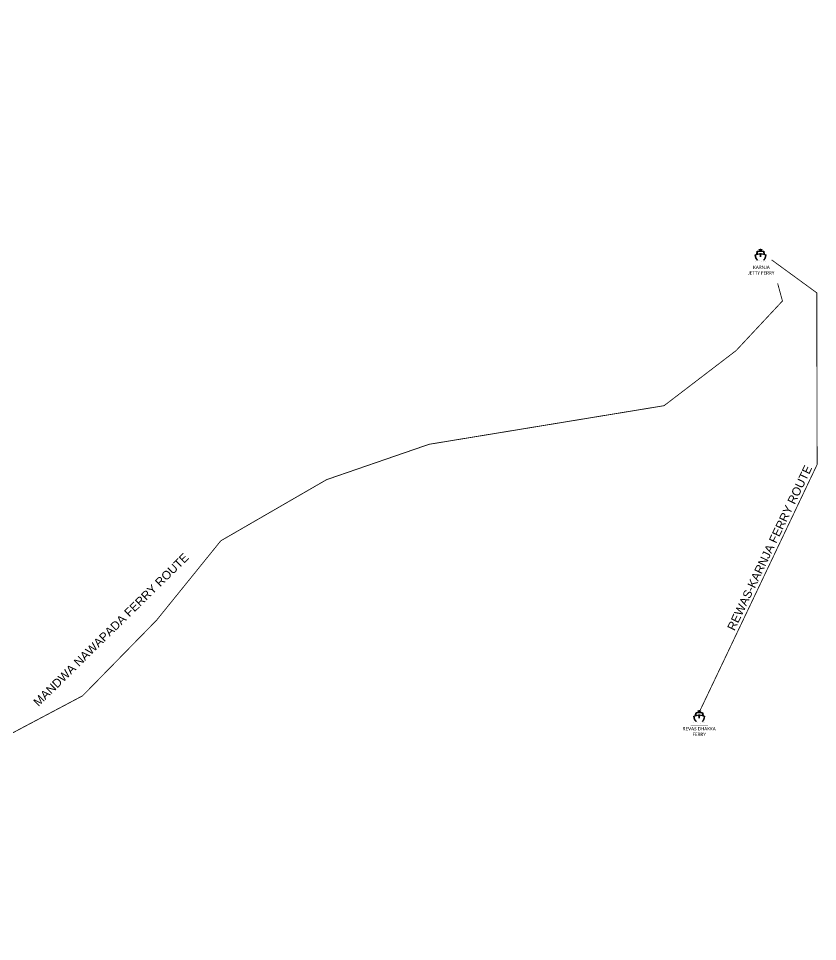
# Model space of a CAD drawing. Header units: metres. Extents: x 244144 to 284336, y 2072778 to 2140140.
# Drawn here: x 279597 to 284336, y 2081006 to 2086482 of the extents above; entities that cross this region are included whole.
import ezdxf

# ---------------------------------------------------------------- set-up
doc = ezdxf.new("R2010")
doc.units = ezdxf.units.M
doc.header["$MEASUREMENT"] = 0
doc.linetypes.add('DASHED2', pattern=[0.375, 0.25, -0.125])
doc.linetypes.add('HIDDEN', pattern=[0.375, 0.25, -0.125])
for name, color, linetype in [('FERRY', 14, 'Continuous'), ('FERRY ROUTE', 5, 'Continuous'), ('FERRY ROUTE TEXT', 7, 'Continuous'), ('JETTY TEXT', 7, 'Continuous')]:
    doc.layers.add(name, color=color, linetype=linetype)
doc.styles.get("Standard").update_dxf_attribs({"font": 'arial.ttf'})

# ---------------------------------------------------------------- blocks, each defined once
blk = doc.blocks.new('TUYJYHJ')
h = blk.add_hatch(color=256)
h.dxf.hatch_style = 1
h.paths.add_polyline_path([(-17427, 33760, 0.3927863), (-17566, 33889), (-18045, 33889), (-18075, 34080), (-17901, 34205), (-17918, 34237), (-18098, 34237), (-18112, 34354), (-18272, 34355), (-18285, 34236), (-18465, 34234), (-18482, 34202), (-18306, 34078), (-18333, 33889), (-18821, 33889, 0.3808527), (-18952, 33762), (-19066, 33168), (-19383, 33085), (-19217, 32340, 0.1416171), (-18869, 31851, 0.0136089), (-18837, 31886, -0.1415696), (-19171, 32353), (-19326, 33051), (-18254, 33330), (-18191, 32633), (-18127, 33330), (-17055, 33051), (-17210, 32353, -0.1421711), (-17546, 31885, 0.0134174), (-17514, 31849, 0.1421217), (-17165, 32340), (-16999, 33085), (-17315, 33168)])
h.paths.add_polyline_path([(-17377, 33184), (-18191, 33396), (-19003, 33184), (-18894, 33755, -0.3875835), (-18819, 33831), (-17566, 33831, -0.4030462), (-17485, 33753)], flags=16)
h.paths.add_polyline_path([(-17522, 33276), (-18153, 33444, 0.1099752), (-18246, 33444), (-18863, 33280, -0.3953326), (-18920, 33345), (-18859, 33724, -0.2949015), (-18804, 33783), (-17594, 33782, -0.3365152), (-17524, 33736), (-17447, 33341, -0.3840616)], flags=0)
h.paths.add_polyline_path([(-18093, 33889), (-18286, 33889), (-18255, 34100), (-18379, 34188), (-18243, 34190), (-18230, 34308), (-18154, 34307), (-18140, 34190), (-18003, 34190), (-18126, 34101)], flags=16)
at = {"const_width": 10}
blk.add_lwpolyline([(-20070, 34743), (-16263, 34743), (-16263, 31059), (-20070, 31059)], close=True, dxfattribs=at)
at = {"flags": 128}
for points in [[(-18869, 31851, -0.1416171), (-19217, 32340), (-19383, 33085), (-19066, 33168), (-18952, 33762, -0.3808527), (-18821, 33889), (-18333, 33889), (-18306, 34078), (-18482, 34202), (-18465, 34234), (-18285, 34236), (-18272, 34355), (-18112, 34354), (-18112, 34354), (-18098, 34237), (-17918, 34237), (-17901, 34205), (-18075, 34080), (-18045, 33889), (-17565, 33889), (-17565, 33889, -0.3919775), (-17427, 33760), (-17315, 33168), (-16999, 33085), (-17165, 32340, -0.1421217), (-17514, 31849)], [(-18837, 31886, -0.1415696), (-19171, 32353), (-19326, 33051), (-18254, 33330)], [(-17377, 33184), (-17485, 33753, 0.4019781), (-17565, 33831), (-18819, 33831, 0.3875835), (-18894, 33755), (-19003, 33184)], [(-18127, 33330), (-17055, 33051), (-17210, 32353, -0.1421711), (-17546, 31885)]]:
    blk.add_lwpolyline(points, format="xyb", dxfattribs=at)
for points in [[(-19003, 33184), (-18191, 33396), (-17377, 33184)], [(-18286, 33889), (-18255, 34100), (-18379, 34188), (-18243, 34190), (-18230, 34308), (-18154, 34307), (-18140, 34190), (-18003, 34190), (-18126, 34101), (-18093, 33889)], [(-18093, 33889), (-18286, 33889)], [(-18127, 33330), (-18191, 32633), (-18254, 33330)]]:
    blk.add_lwpolyline(points, dxfattribs=at)
at = {"const_width": 10, "flags": 128}
blk.add_lwpolyline([(-17594, 33782, -0.3365152), (-17524, 33736), (-17447, 33341, -0.3840616), (-17522, 33276), (-18153, 33444, 0.1099752), (-18246, 33444), (-18863, 33280, -0.3953326), (-18920, 33345), (-18859, 33724, -0.2949015), (-18804, 33783)], format="xyb", close=True, dxfattribs=at)
at = {"const_width": 10}
blk.add_lwpolyline([(-19531, 31574, 0.2463985), (-18801, 31932, 0.4206168), (-17584, 31932, 0.244555), (-16847, 31572, -0.2283367), (-17585, 31739, -0.420789), (-18798, 31742, -0.2663096)], format="xyb", close=True, dxfattribs=at)

msp = doc.modelspace()

# ---------------------------------------------------------------- linework, layer by layer
at = {"layer": 'FERRY ROUTE', "linetype": 'DASHED2', "ltscale": 200}
for points in [[(274279.7, 2086883.2, 5, 5, 0), (274443.9, 2085581, 5, 5, 0), (274606.3, 2085121.6, 5, 5, 0), (274712.8, 2084559.5, 5, 5, 0), (274945.2, 2083887, 5, 5, 0), (275653.2, 2082750.7, 5, 5, 0), (276691.4, 2081150.2, 5, 5, 0), (276955.3, 2081008.9, 5, 5, 0), (277106.1, 2081012.7, 5, 5, 0), (277455.3, 2081244.3, 5, 5, 0), (277475, 2081243.4, 5, 5, 0), (278983, 2081811, 5, 5, 0), (278961.8, 2081788.5, 5, 5, 0), (279545.2, 2082234.7, 5, 5, 0), (279977.6, 2082464, 5, 5, 0), (280416.2, 2082912.2, 5, 5, 0), (280797.1, 2083383.4, 5, 5, 0), (281424.3, 2083746, 5, 5, 0), (282032.4, 2083955.8, 5, 5, 0), (283425.5, 2084184.7, 5, 5, 0), (283852.9, 2084511.6, 5, 5, 0), (284127.7, 2084806, 5, 5, 0), (284099.1, 2084910.6, 5, 5, 0)], [(284063, 2085050, 5, 5, 0), (284331.2, 2084854.2, 5, 5, 0), (284333.2, 2083835.5, 5, 5, 0), (283640, 2082378.7, 0, 0, 0)]]:
    msp.add_lwpolyline(points, format="xyseb", dxfattribs=at)

# ---------------------------------------------------------------- block references
at = {"layer": 'FERRY', "xscale": 0.0266638455042826, "yscale": 0.0266638455042826, "zscale": 0.0266638455042826}
for p in [(284482.9, 2084197.8), (284119.3, 2081461.5)]:
    msp.add_blockref('TUYJYHJ', p, dxfattribs=at)

# ---------------------------------------------------------------- texts
at = {"layer": 'FERRY ROUTE TEXT', "linetype": 'HIDDEN', "ltscale": 3, "char_height": 50, "attachment_point": 1}
for s, insert, rotation in [('REWAS-KARNJA FERRY ROUTE', (283797.7, 2082867.6), 64.5103), ('MANDWA NAWAPADA FERRY ROUTE', (279680.2, 2082433), 44.5461)]:
    msp.add_mtext_dynamic_manual_height_columns(s, width=1410.943, gutter_width=1, heights=[0], dxfattribs=dict(at, insert=insert, rotation=rotation))
at = {"layer": 'JETTY TEXT', "char_height": 20, "attachment_point": 1}
for s, width, insert in [('{\\fCalibri|b0|i0|c0|p34;\\W5.2672; \\W1;KARNJA \\P{\\W1.033942; }JETTY FERRY }', 172.176, (283916.2, 2085015.7)), ('{\\fCalibri|b0|i0|c0|p34;\\W4.81256; \\W1;REVAS DHAKKA \\P\\W6.58069;  \\W1;FERRY }', 263.791, (283501.9, 2082278.4))]:
    msp.add_mtext_dynamic_manual_height_columns(s, width=width, gutter_width=1, heights=[0], dxfattribs=dict(at, insert=insert))

doc.saveas('drawing.dxf')
